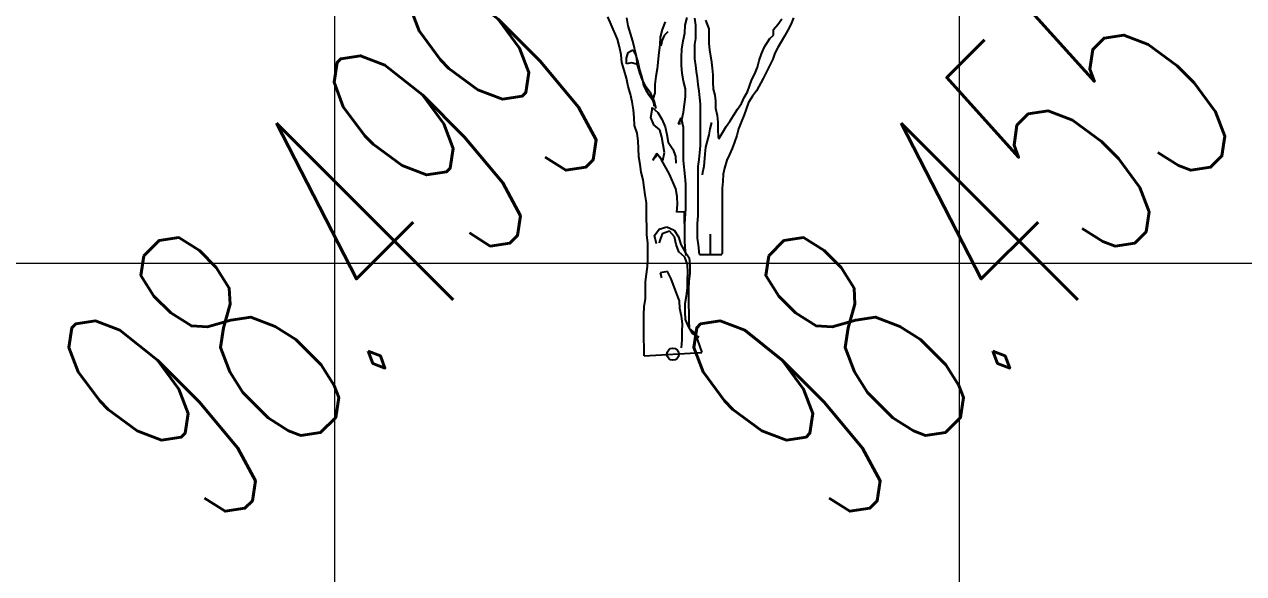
# Model space of a CAD drawing. Header units: millimetres. Extents: x 684983 to 685377, y 990360 to 990509.
# Drawn here: x 685047.021 to 685050.924, y 990433.046 to 990434.803 of the extents above; entities that cross this region are included whole.
import ezdxf

# ---------------------------------------------------------------- set-up
doc = ezdxf.new("R2010")
doc.units = ezdxf.units.MM
doc.layers.add('grid', color=8, linetype='Continuous', lineweight=9)
doc.layers.add('GRID LEVELS', color=7, linetype='Continuous', lineweight=13)
doc.layers.add('JACK  FRUIT TREE', color=7, linetype='Continuous')
doc.layers.add('TEAK', color=7, linetype='Continuous')
doc.styles.get("Standard").update_dxf_attribs({"font": 'RomanS'})

# ---------------------------------------------------------------- blocks, each defined once
blk = doc.blocks.new('JT')
for p, q in [((-0.0397, 0.5021, 157.7266), (-0.0421, 0.5164, 157.7266)), ((-0.0397, 0.4733, 157.7266), (-0.0397, 0.5021, 157.7266)), ((-0.0193, 0.5128, 157.7266), (-0.0122, 0.4937, 157.7266)), ((0.1254, 0.4923, 157.7266), (0.135, 0.5031, 157.7266)), ((0.135, 0.5031, 157.7266), (0.1434, 0.5151, 157.7266)), ((0.1625, 0.5031, 157.7266), (0.1565, 0.4911, 157.7266)), ((0.1685, 0.5174, 157.7266), (0.1625, 0.5031, 157.7266)), ((-0.0421, 0.4602, 157.7266), (-0.0397, 0.4733, 157.7266)), ((-0.0122, 0.4937, 157.7266), (-0.0122, 0.4625, 157.7266)), ((0.1062, 0.4553, 157.7266), (0.1182, 0.4732, 157.7266)), ((0.1182, 0.4732, 157.7266), (0.1254, 0.4804, 157.7266)), ((0.1254, 0.4804, 157.7266), (0.1254, 0.4923, 157.7266)), ((0.1493, 0.478, 157.7266), (0.1349, 0.454, 157.7266)), ((0.1565, 0.4911, 157.7266), (0.1493, 0.478, 157.7266)), ((-0.0422, 0.4303, 157.7266), (-0.0421, 0.4602, 157.7266)), ((-0.0122, 0.4625, 157.7266), (-0.011, 0.4494, 157.7266)), ((-0.011, 0.4494, 157.7266), (-0.0063, 0.4231, 157.7266)), ((0.1002, 0.4409, 157.7266), (0.1062, 0.4553, 157.7266)), ((0.1349, 0.454, 157.7266), (0.1289, 0.4421, 157.7266)), ((-0.0398, 0.4159, 157.7266), (-0.0422, 0.4303, 157.7266)), ((-0.0063, 0.4231, 157.7266), (-0.0051, 0.4099, 157.7266)), ((0.0918, 0.4122, 157.7266), (0.0954, 0.4266, 157.7266)), ((0.0954, 0.4266, 157.7266), (0.1002, 0.4409, 157.7266)), ((0.1241, 0.4289, 157.7266), (0.1038, 0.3883, 157.7266)), ((0.1289, 0.4421, 157.7266), (0.1241, 0.4289, 157.7266)), ((-0.0386, 0.4028, 157.7266), (-0.0398, 0.4159, 157.7266)), ((-0.0362, 0.3896, 157.7266), (-0.0386, 0.4028, 157.7266)), ((-0.0051, 0.4099, 157.7266), (-0.0039, 0.3955, 157.7266)), ((-0.0039, 0.3955, 157.7266), (-0.0039, 0.38, 157.7266)), ((0.0798, 0.3859, 157.7266), (0.0858, 0.3979, 157.7266)), ((0.0858, 0.3979, 157.7266), (0.0918, 0.4122, 157.7266)), ((-0.035, 0.3752, 157.7266), (-0.0362, 0.3896, 157.7266)), ((-0.0326, 0.3609, 157.7266), (-0.035, 0.3752, 157.7266)), ((-0.0039, 0.38, 157.7266), (-0.0027, 0.3656, 157.7266)), ((-0.0027, 0.3656, 157.7266), (0.0008, 0.3525, 157.7266)), ((0.0702, 0.3596, 157.7266), (0.0798, 0.3859, 157.7266)), ((0.1038, 0.3883, 157.7266), (0.0894, 0.362, 157.7266)), ((-0.0315, 0.3465, 157.7266), (-0.0326, 0.3609, 157.7266)), ((-0.0303, 0.3333, 157.7266), (-0.0315, 0.3465, 157.7266)), ((0.0008, 0.3525, 157.7266), (0.002, 0.3393, 157.7266)), ((0.002, 0.3393, 157.7266), (0.002, 0.3249, 157.7266)), ((0.0571, 0.3345, 157.7266), (0.0631, 0.3476, 157.7266)), ((0.0631, 0.3476, 157.7266), (0.0702, 0.3596, 157.7266)), ((0.081, 0.35, 157.7266), (0.0726, 0.3368, 157.7266)), ((0.0894, 0.362, 157.7266), (0.081, 0.35, 157.7266)), ((-0.0304, 0.2448, 157.7266), (-0.0303, 0.3333, 157.7266)), ((0.002, 0.3249, 157.7266), (0.0056, 0.3094, 157.7266)), ((0.0403, 0.3094, 157.7266), (0.0487, 0.3225, 157.7266)), ((0.0487, 0.3225, 157.7266), (0.0571, 0.3345, 157.7266)), ((0.0726, 0.3368, 157.7266), (0.063, 0.3105, 157.7266)), ((-0.0064, 0.2938, 157.7266), (-0.01, 0.2807, 157.7266)), ((0.0056, 0.3094, 157.7266), (0.0068, 0.295, 157.7266)), ((0.0068, 0.295, 157.7266), (0.0068, 0.2795, 157.7266)), ((0.0247, 0.2854, 157.7266), (0.0331, 0.2974, 157.7266)), ((0.0331, 0.2974, 157.7266), (0.0403, 0.3094, 157.7266)), ((0.057, 0.295, 157.7266), (0.051, 0.2806, 157.7266)), ((0.063, 0.3105, 157.7266), (0.057, 0.295, 157.7266)), ((-0.0124, 0.2675, 157.7266), (-0.0196, 0.2412, 157.7266)), ((-0.01, 0.2807, 157.7266), (-0.0124, 0.2675, 157.7266)), ((0.0068, 0.2795, 157.7266), (0.0079, 0.2639, 157.7266)), ((0.0079, 0.2639, 157.7266), (0.0091, 0.2591, 157.7266)), ((0.0091, 0.2591, 157.7266), (0.0175, 0.2735, 157.7266)), ((0.0175, 0.2735, 157.7266), (0.0247, 0.2854, 157.7266)), ((0.0474, 0.2663, 157.7266), (0.0426, 0.2519, 157.7266)), ((0.051, 0.2806, 157.7266), (0.0474, 0.2663, 157.7266)), ((-0.0316, 0.2293, 157.7266), (-0.0304, 0.2448, 157.7266)), ((-0.0196, 0.2412, 157.7266), (-0.0208, 0.2269, 157.7266)), ((0.0378, 0.2388, 157.7266), (0.0318, 0.2256, 157.7266)), ((0.0426, 0.2519, 157.7266), (0.0378, 0.2388, 157.7266)), ((-0.0352, 0.2005, 157.7266), (-0.0328, 0.2149, 157.7266)), ((-0.0328, 0.2149, 157.7266), (-0.0316, 0.2293, 157.7266)), ((-0.0208, 0.2269, 157.7266), (-0.0232, 0.2005, 157.7266)), ((0.0258, 0.2137, 157.7266), (0.021, 0.1969, 157.7266)), ((0.0318, 0.2256, 157.7266), (0.0258, 0.2137, 157.7266)), ((-0.0353, 0.0953, 157.7266), (-0.0352, 0.2005, 157.7266)), ((-0.0256, 0.1874, 157.7266), (-0.0268, 0.1826, 157.7266)), ((-0.0232, 0.2005, 157.7266), (-0.0256, 0.1874, 157.7266)), ((0.0186, 0.1837, 157.7266), (0.0174, 0.1682, 157.7266)), ((0.021, 0.1969, 157.7266), (0.0186, 0.1837, 157.7266)), ((0.0174, 0.1682, 157.7266), (0.0162, 0.1538, 157.7266)), ((0.0162, 0.1538, 157.7266), (0.0161, 0.0162, 157.7266)), ((-0.0365, 0.0785, 157.7266), (-0.0353, 0.0953, 157.7266)), ((-0.0365, 0.0474, 157.7266), (-0.0365, 0.0785, 157.7266)), ((-0.0084, 0.0128, 157.7266), (-0.0084, 0.0558, 157.7266)), ((-0.0341, 0.033, 157.7266), (-0.0365, 0.0474, 157.7266)), ((-0.0325, 0.0128, 157.7266), (-0.0341, 0.033, 157.7266)), ((-0.0325, 0.0128, 157.7266), (0.0158, 0.0128, 157.7266)), ((0.0161, 0.0162, 157.7266), (0.0158, 0.0128, 157.7266))]:
    blk.add_line(p, q)
blk = doc.blocks.new('A$C25655A80')
for p, q in [((-0.1503, 0.6894), (-0.157, 0.7057)), ((-0.1138, 0.6865), (-0.1166, 0.7038)), ((0.0074, 0.6883), (0.0122, 0.7046)), ((-0.1369, 0.6586), (-0.1503, 0.6894)), ((-0.1042, 0.6538), (-0.1138, 0.6865)), ((-0.0417, 0.6787), (-0.0455, 0.6624)), ((-0.0349, 0.6951), (-0.0417, 0.6787)), ((0.0073, 0.671), (0.0074, 0.6883)), ((-0.1321, 0.6423), (-0.1369, 0.6586)), ((-0.0965, 0.6211), (-0.1042, 0.6538)), ((-0.0455, 0.6624), (-0.0465, 0.646)), ((-0.0417, 0.6566), (-0.0436, 0.646)), ((-0.0369, 0.6662), (-0.0417, 0.6566)), ((-0.0292, 0.6739), (-0.0369, 0.6662)), ((0.0006, 0.6373), (0.0035, 0.6546)), ((0.0035, 0.6546), (0.0073, 0.671)), ((-0.1292, 0.625), (-0.1321, 0.6423)), ((-0.1273, 0.6086), (-0.1292, 0.625)), ((-0.1177, 0.6182), (-0.1138, 0.6298)), ((-0.1138, 0.6298), (-0.1042, 0.6355)), ((-0.1042, 0.6355), (-0.0984, 0.6259)), ((-0.0984, 0.6259), (-0.0946, 0.6144)), ((-0.0485, 0.6297), (-0.0523, 0.5951)), ((-0.0465, 0.646), (-0.0485, 0.6297)), ((-0.0436, 0.646), (-0.0446, 0.6432)), ((-0.0004, 0.62), (0.0006, 0.6373)), ((-0.1225, 0.5923), (-0.1273, 0.6086)), ((-0.1177, 0.6057), (-0.1177, 0.6182)), ((-0.1071, 0.6076), (-0.1177, 0.6057)), ((-0.0965, 0.6047), (-0.1071, 0.6076)), ((-0.0937, 0.6038), (-0.0965, 0.6211)), ((-0.0946, 0.6144), (-0.0917, 0.6038)), ((-0.0889, 0.5865), (-0.0937, 0.6038)), ((-0.0917, 0.6038), (-0.0898, 0.5932)), ((-0.0004, 0.6027), (-0.0004, 0.62)), ((0.0015, 0.5854), (-0.0004, 0.6027)), ((-0.1177, 0.575), (-0.1225, 0.5923)), ((-0.1139, 0.5577), (-0.1177, 0.575)), ((-0.0898, 0.5932), (-0.086, 0.5817)), ((-0.0831, 0.5711), (-0.0889, 0.5865)), ((-0.086, 0.5817), (-0.0831, 0.5711)), ((-0.0552, 0.5788), (-0.0572, 0.5615)), ((-0.0523, 0.5951), (-0.0552, 0.5788)), ((0.0044, 0.5691), (0.0015, 0.5854)), ((-0.1091, 0.5413), (-0.1139, 0.5577)), ((-0.0754, 0.5557), (-0.0831, 0.5711)), ((-0.0831, 0.5711), (-0.0812, 0.5596)), ((-0.0812, 0.5596), (-0.0764, 0.5499)), ((-0.0764, 0.5499), (-0.0697, 0.5394)), ((-0.0658, 0.5422), (-0.0754, 0.5557)), ((-0.0572, 0.5615), (-0.0572, 0.5441)), ((0.0082, 0.5527), (0.0044, 0.5691)), ((0.0082, 0.5354), (0.0082, 0.5527)), ((-0.1053, 0.525), (-0.1091, 0.5413)), ((-0.1024, 0.5077), (-0.1053, 0.525)), ((-0.0697, 0.5394), (-0.063, 0.5307)), ((-0.0582, 0.5268), (-0.0658, 0.5422)), ((-0.063, 0.5307), (-0.0591, 0.5201)), ((-0.0572, 0.5441), (-0.061, 0.5307)), ((-0.0543, 0.5105), (-0.0582, 0.5268)), ((0.0043, 0.5028), (0.0082, 0.5354)), ((-0.1014, 0.4913), (-0.1024, 0.5077)), ((-0.0659, 0.4913), (-0.063, 0.5076)), ((-0.063, 0.5124), (-0.0505, 0.5018)), ((-0.063, 0.5076), (-0.063, 0.5124)), ((-0.0591, 0.5201), (-0.0591, 0.5153)), ((-0.0505, 0.5018), (-0.0419, 0.4874)), ((0.0004, 0.4864), (0.0043, 0.5028)), ((-0.1005, 0.474), (-0.1014, 0.4913)), ((-0.0947, 0.4577), (-0.1005, 0.474)), ((-0.0592, 0.4759), (-0.0659, 0.4913)), ((-0.0467, 0.4653), (-0.0592, 0.4759)), ((-0.0419, 0.4874), (-0.0351, 0.4711)), ((-0.0351, 0.4711), (-0.0313, 0.4547)), ((-0.0015, 0.4903), (-0.0073, 0.4778)), ((-0.0073, 0.4778), (-0.0024, 0.4787)), ((0.0014, 0.4787), (-0.0015, 0.4903)), ((0.0043, 0.4701), (0.0004, 0.4864)), ((0.0042, 0.3999), (0.0043, 0.4701)), ((-0.0928, 0.4413), (-0.0947, 0.4577)), ((-0.0419, 0.449), (-0.0467, 0.4653)), ((-0.0361, 0.4163), (-0.0419, 0.449)), ((-0.0313, 0.4547), (-0.0284, 0.4384)), ((-0.0919, 0.425), (-0.0928, 0.4413)), ((-0.091, 0.4077), (-0.0919, 0.425)), ((-0.04, 0.3999), (-0.0361, 0.4163)), ((-0.0284, 0.4384), (-0.0188, 0.424)), ((-0.0188, 0.424), (-0.0131, 0.4086)), ((-0.0881, 0.3913), (-0.091, 0.4077)), ((-0.0862, 0.375), (-0.0881, 0.3913)), ((-0.0525, 0.4144), (-0.0612, 0.4)), ((-0.0612, 0.4), (-0.0506, 0.4124)), ((-0.0429, 0.4009), (-0.0525, 0.4144)), ((-0.0506, 0.4124), (-0.04, 0.3999)), ((-0.0256, 0.3701), (-0.0429, 0.4009)), ((-0.0131, 0.4086), (-0.0121, 0.3941)), ((0.008, 0.3653), (0.0042, 0.3999)), ((-0.0823, 0.3586), (-0.0862, 0.375)), ((-0.0122, 0.3394), (-0.0256, 0.3701)), ((0.009, 0.3489), (0.008, 0.3653)), ((-0.0795, 0.3423), (-0.0823, 0.3586)), ((-0.0776, 0.326), (-0.0795, 0.3423)), ((-0.0093, 0.323), (-0.0122, 0.3394)), ((0.0089, 0.297), (0.009, 0.3489)), ((-0.0747, 0.3096), (-0.0776, 0.326)), ((-0.0084, 0.3057), (-0.0093, 0.323)), ((-0.0747, 0.275), (-0.0747, 0.3096)), ((-0.0103, 0.2894), (-0.0084, 0.3057)), ((0.006, 0.2903), (-0.0103, 0.2894)), ((0.006, 0.273), (0.006, 0.2903)), ((0.007, 0.2644), (0.0089, 0.297)), ((-0.0738, 0.2587), (-0.0747, 0.275)), ((0.007, 0.2567), (0.006, 0.273)), ((0.0069, 0.2297), (0.007, 0.2644)), ((-0.0738, 0.2404), (-0.0738, 0.2587)), ((-0.0719, 0.224), (-0.0738, 0.2404)), ((-0.0575, 0.2394), (-0.0478, 0.2529)), ((-0.0536, 0.2221), (-0.0575, 0.2394)), ((-0.0478, 0.2529), (-0.0315, 0.2577)), ((-0.0411, 0.2432), (-0.0469, 0.2269)), ((-0.0257, 0.249), (-0.0411, 0.2432)), ((-0.0315, 0.2577), (-0.0161, 0.2509)), ((-0.0152, 0.2365), (-0.0257, 0.249)), ((-0.0161, 0.2509), (-0.0065, 0.2365)), ((-0.0113, 0.2201), (-0.0152, 0.2365)), ((-0.0065, 0.2365), (-0.0017, 0.2201)), ((-0.0719, 0.1894), (-0.0719, 0.224)), ((-0.0469, 0.2269), (-0.0479, 0.2231)), ((-0.0056, 0.2048), (-0.0113, 0.2201)), ((-0.0017, 0.2201), (0.0069, 0.2057)), ((0.0079, 0.2134), (0.0069, 0.2297)), ((0.0098, 0.1971), (0.0079, 0.2134)), ((-0.0729, 0.1731), (-0.0719, 0.1894)), ((0.0069, 0.1932), (-0.0056, 0.2048)), ((0.0069, 0.2057), (0.0165, 0.1922)), ((0.0127, 0.1778), (0.0069, 0.1932)), ((0.0165, 0.1922), (0.0175, 0.1759)), ((-0.0768, 0.1404), (-0.0729, 0.1731)), ((-0.0297, 0.1625), (-0.046, 0.1596)), ((-0.046, 0.1596), (-0.0431, 0.149)), ((-0.022, 0.1471), (-0.0297, 0.1625)), ((0.0126, 0.1442), (0.0136, 0.1605)), ((0.0136, 0.1605), (0.0127, 0.1778)), ((0.0174, 0.1586), (0.0155, 0.1423)), ((0.0175, 0.1759), (0.0174, 0.1586)), ((-0.0768, 0.1049), (-0.0768, 0.1404)), ((-0.0105, 0.1163), (-0.022, 0.1471)), ((0.0126, 0.1269), (0.0126, 0.1442)), ((0.0155, 0.1423), (0.0145, 0.1259)), ((-0.0797, 0.0876), (-0.0768, 0.1049)), ((-0.0047, 0.1), (-0.0105, 0.1163)), ((0.0078, 0.0942), (0.0107, 0.1105)), ((0.0107, 0.1105), (0.0126, 0.1269)), ((0.0145, 0.1259), (0.0145, 0.0913)), ((-0.0807, 0.0712), (-0.0797, 0.0876)), ((-0.0038, 0.0836), (-0.0047, 0.1)), ((0.0001, 0.0673), (-0.0038, 0.0836)), ((0.0078, 0.0769), (0.0078, 0.0942)), ((0.0145, 0.0913), (0.0154, 0.075)), ((-0.0807, 0.0183), (-0.0807, 0.0712)), ((0.002, 0.0509), (0.0001, 0.0673)), ((0.0087, 0.0606), (0.0078, 0.0769)), ((0.0145, 0.0452), (0.0087, 0.0606)), ((0.0154, 0.075), (0.0154, 0.0577)), ((0.0154, 0.0577), (0.0164, 0.0413)), ((0.001, 0.0346), (0.002, 0.0509)), ((0.001, 0.0173), (0.001, 0.0346)), ((0.0231, 0.0307), (0.0145, 0.0452)), ((0.0164, 0.0413), (0.0289, 0.0307)), ((0.0375, 0.0221), (0.0231, 0.0307)), ((0.0289, 0.0307), (0.043, -0.0101)), ((-0.0798, 0.001), (-0.0807, 0.0183)), ((-0.0798, -0.0172), (-0.0798, 0.001)), ((0, 0), (0.001, 0.0173))]:
    blk.add_line(p, q)
blk = doc.blocks.new('TR')
blk.add_line((-0.0606, -0.0024, 1.3453), (0.0622, 0.0048, 1.3453))
blk.add_circle((0.0008, 0.0012, 1.3453), 0.0128)
blk.add_blockref('A$C25655A80', (0.0192, 0.0148, 1.3453))

msp = doc.modelspace()

# ---------------------------------------------------------------- linework, layer by layer
at = {"layer": 'grid'}
for p, q in [((685048.0136, 990509.1548), (685048.0136, 990370.8996)), ((685050.0136, 990509.1548), (685050.0136, 990370.8996)), ((685085.1957, 990434.0381), (684982.7636, 990434.0381))]:
    msp.add_line(p, q, dxfattribs=at)

# ---------------------------------------------------------------- block references
at = {"layer": 'JACK  FRUIT TREE', "xscale": 1.5, "yscale": 1.5, "zscale": 1.5}
msp.add_blockref('JT', (685049.2305, 990434.0479, -138.05), dxfattribs=at)
at = {"layer": 'TEAK', "xscale": 1.5, "yscale": 1.5, "zscale": 1.5}
msp.add_blockref('TR', (685049.096, 990433.746, 98.578), dxfattribs=at)

# ---------------------------------------------------------------- texts
at = {"layer": 'GRID LEVELS', "width": 0.5}
for s, p in [('98.455', (685049.63, 990433.1578, 98.4546)), ('98.499', (685047.63, 990433.1578, 98.4986))]:
    msp.add_text(s, height=0.8, rotation=45, dxfattribs=at).set_placement(p)

doc.saveas('drawing.dxf')
